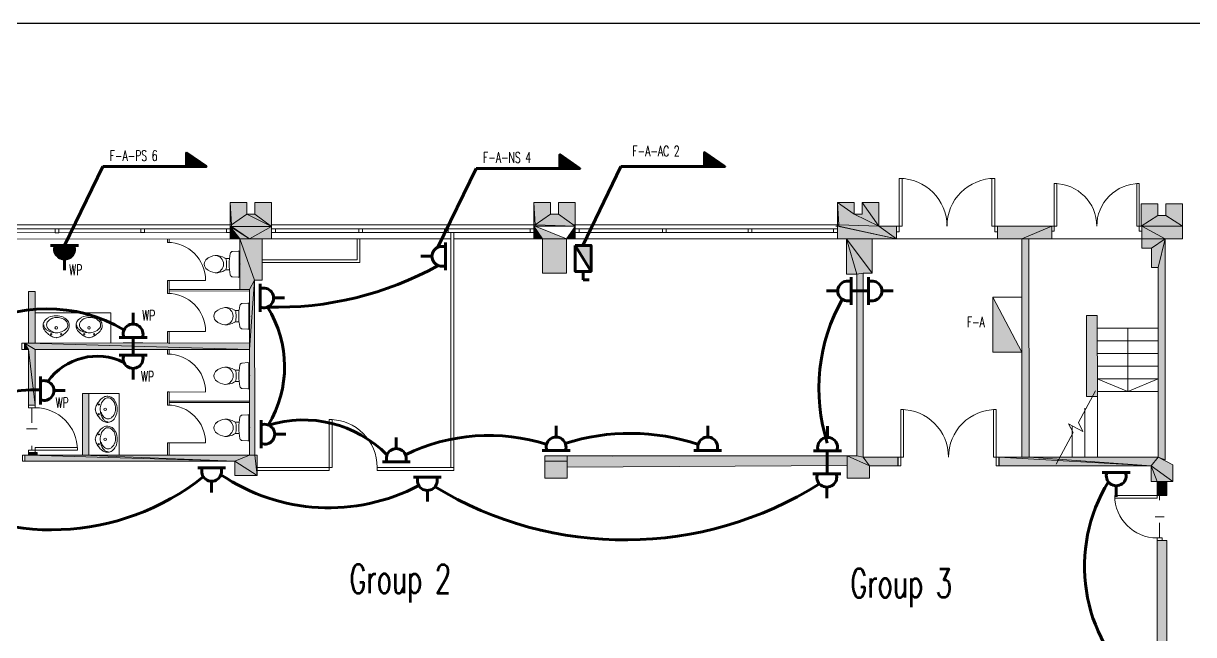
# Model space of a CAD drawing. Extents: x 96344 to 218910, y 99815 to 249769.
# Drawn here: x 111768 to 134890, y 123887 to 135976 of the extents above; entities that cross this region are included whole.
import ezdxf

# ---------------------------------------------------------------- set-up
doc = ezdxf.new("R2010")
doc.units = 0
doc.header["$LTSCALE"] = 25
doc.header["$MEASUREMENT"] = 0
doc.linetypes.add('DASHSPACE', pattern=[30, 12, -18])
doc.layers.get('0').update_dxf_attribs({"lineweight": 9})
for name, color, linetype, lineweight in [('frame', 170, 'Continuous', 30), ('LAYER1', 255, 'Continuous', 20), ('sockets', 1, 'Continuous', 60), ('sockets1', 1, 'Continuous', 60), ('wiring', 3, 'Continuous', 60), ('www.cadblocksfree.com', 7, 'Continuous', 9)]:
    doc.layers.add(name, color=color, linetype=linetype, lineweight=lineweight)
doc.layers.add('TEXT', color=3, linetype='Continuous')
doc.styles.add('ROMDIM', font='romans.shx', dxfattribs={"width": 0.65})

# ---------------------------------------------------------------- blocks, each defined once
blk = doc.blocks.new('E-S03')
at = {"layer": 'sockets', "color": 4, "linetype": 'Continuous'}
blk.add_line((0, 304), (0, 484), dxfattribs=at)
at = {"layer": 'sockets', "color": 0, "linetype": 'Continuous'}
blk.add_line((-225, 88), (225, 88), dxfattribs=at)
blk.add_arc((0, 144), 160, 339.5371, 200.4629, dxfattribs=at)
blk = doc.blocks.new('power switch')
at = {"layer": 'sockets', "xscale": 1.225727712499896, "yscale": 1.22572771995423, "zscale": 1.225727718463246, "rotation": 270}
blk.add_blockref('E-S03', (104739, 126550), dxfattribs=at)
blk = doc.blocks.new('FAG')
at = {"lineweight": 0}
blk.add_hatch(color=13, dxfattribs=at).paths.add_polyline_path([(0.3, 0.041), (-0.3, 0.041), (-0.3, -0.275)])
at = {"layer": 'LAYER1'}
for p, q in [((0.3, 0.041), (-0.3, 0.041)), ((-0.3, -0.275), (-0.3, 0.041)), ((0.3, 0.041), (-0.3, -0.275)), ((0.3, -0.275), (0.3, 0.041)), ((-0.3, -0.275), (0.3, -0.275))]:
    blk.add_line(p, q, dxfattribs=at)

msp = doc.modelspace()

# ---------------------------------------------------------------- hatches: boundary and pattern name
at = {"layer": 'sockets1'}
h = msp.add_hatch(color=256, dxfattribs=at)
h.dxf.hatch_style = 1
h.paths.add_polyline_path([(122984, 131584), (122673, 131584), (122984, 131072)])
at = {"layer": 'wiring'}
h = msp.add_hatch(dxfattribs=at)
h.set_pattern_fill('ANSI32', color=256, scale=0.3)
h.set_pattern_definition([(45, (85503.28313, 96833.32798), (-0.07954951288, 0.07954951288), []), (45, (85503.33617, 96833.32798), (-0.07954951288, 0.07954951288), [])])
h.paths.add_polyline_path([(125229, 133147), (125629, 133147), (125229, 133420)])
h = msp.add_hatch(dxfattribs=at)
h.set_pattern_fill('ANSI32', color=256, scale=0.3)
h.set_pattern_definition([(45, (75263.44312, 96830.55978), (-0.07954951288, 0.07954951288), []), (45, (75263.49615, 96830.55978), (-0.07954951288, 0.07954951288), [])])
h.paths.add_polyline_path([(114990, 133144), (115389, 133144), (114990, 133417)])
h = msp.add_hatch(dxfattribs=at)
h.set_pattern_fill('ANSI32', color=256, scale=0.3)
h.set_pattern_definition([(45, (82639.56419, 96794.93136), (-0.07954951288, 0.07954951288), []), (45, (82639.61722, 96794.93136), (-0.07954951288, 0.07954951288), [])])
h.paths.add_polyline_path([(122366, 133108), (122765, 133108), (122366, 133381)])
h = msp.add_hatch(dxfattribs=at)
h.set_pattern_fill('ANSI31', color=256)
edge = h.paths.add_edge_path()
edge.add_ellipse((112581, 131513), major_axis=(0, 196), ratio=1, start_angle=180.0004, end_angle=290.4633)
edge.add_line((112764, 131581), (112397, 131581))
edge.add_ellipse((112581, 131513), major_axis=(0, 196), ratio=1, start_angle=69.5376, end_angle=180.0004)

# ---------------------------------------------------------------- linework, layer by layer
at = {"layer": 'frame', "lineweight": 30}
msp.add_line((154478, 135976), (96458, 135976), dxfattribs=at)
at = {"layer": 'sockets1'}
for p, q in [((122673, 131584), (122984, 131072)), ((122828, 131072), (122828, 130907)), ((122828, 130907), (122947, 130907))]:
    msp.add_line(p, q, dxfattribs=at)
msp.add_lwpolyline([(122673, 131584), (122984, 131584), (122984, 131072), (122673, 131072)], close=True, dxfattribs=at)
at = {"layer": 'wiring'}
for p, q in [((125629, 133147), (125229, 133420)), ((125229, 133420), (125229, 133147)), ((115389, 133144), (114990, 133417)), ((114990, 133417), (114990, 133144)), ((122765, 133108), (122366, 133381)), ((122366, 133381), (122366, 133108)), ((113335, 133144), (112581, 131583)), ((113335, 133144), (115389, 133144)), ((120711, 133108), (119957, 131548)), ((120711, 133108), (122765, 133108)), ((123575, 133146), (122821, 131586)), ((123575, 133146), (125629, 133147)), ((128126, 130684), (128465, 130684)), ((113935, 129417), (113935, 129762)), ((127653, 127527), (127653, 127073))]:
    msp.add_line(p, q, dxfattribs=at)
for centre, radius, start, end in [((116780, 136921), 6559, 268.3462, 299.0632), ((131086, 128758), 3600, 150.5013, 197.4991), ((112230, 127354), 2979, 59.2724, 120.8728), ((114704, 129186), 2224, 328.7653, 31.9931), ((113226, 128196), 1198, 63.8474, 144.4724), ((112033, 125576), 3154, 88.9231, 141.6099), ((117298, 125804), 2329, 44.7483, 107.2891), ((120971, 124051), 3775, 72.365, 115.9724), ((123758, 123638), 4230, 71.4082, 107.7532), ((112319, 130774), 4815, 236.017, 308.6045), ((117805, 130199), 3804, 235.8771, 297.8361), ((123651, 132964), 7205, 238.6429, 302.2669), ((135936, 125237), 3201, 148.2858, 229.113)]:
    msp.add_arc(centre, radius, start, end, dxfattribs=at)
at = {"layer": 'www.cadblocksfree.com', "lineweight": 9}
for p, q in [((116183, 132432), (115853, 132432)), ((115853, 132432), (115883, 131992)), ((115853, 132432), (115853, 131992)), ((115883, 131992), (115853, 132432)), ((115853, 131962), (115853, 132432)), ((115853, 132432), (116183, 132432)), ((116183, 132202), (116183, 132432)), ((116183, 132432), (116183, 132202)), ((116673, 132432), (116343, 132432)), ((116343, 132432), (116343, 132202)), ((116673, 132432), (116343, 132432)), ((116343, 132432), (116343, 132202)), ((116673, 131962), (116673, 132432)), ((116673, 131712), (116673, 132432)), ((122183, 132434), (121853, 132434)), ((121853, 132434), (121883, 131994)), ((121853, 132434), (121853, 131994)), ((121883, 131994), (121853, 132434)), ((121853, 131964), (121853, 132434)), ((121853, 132434), (122183, 132434)), ((122183, 132204), (122183, 132434)), ((122183, 132434), (122183, 132204)), ((122343, 132434), (122343, 132204)), ((122673, 132434), (122343, 132434)), ((122673, 132434), (122343, 132434)), ((122343, 132434), (122343, 132204)), ((122673, 131964), (122673, 132434)), ((122673, 131714), (122673, 132434)), ((128183, 132205), (127853, 132435)), ((127853, 132435), (127883, 131995)), ((127883, 131995), (127853, 132435)), ((127853, 132435), (127853, 131995)), ((128183, 132435), (127853, 132435)), ((127853, 132435), (128183, 132205)), ((127853, 131715), (127853, 132435)), ((127853, 132435), (128183, 132435)), ((128183, 132205), (128183, 132435)), ((128183, 132435), (128183, 132205)), ((128343, 132435), (128343, 132205)), ((128673, 131965), (128343, 132435)), ((128343, 132435), (128673, 131965)), ((128673, 132435), (128343, 132435)), ((128673, 132435), (128343, 132435)), ((128343, 132435), (128343, 132205)), ((128673, 131965), (128673, 132435)), ((128673, 131965), (128673, 132435)), ((134183, 132407), (133853, 132407)), ((133853, 132407), (133853, 131967)), ((133853, 131967), (133853, 132407)), ((133853, 132407), (134183, 132407)), ((134183, 132177), (134183, 132407)), ((134183, 132407), (134183, 132177)), ((134343, 132407), (134343, 132177)), ((134673, 132407), (134343, 132407)), ((134673, 132407), (134343, 132407)), ((134343, 132407), (134343, 132177)), ((134673, 131967), (134673, 132407)), ((134673, 131717), (134673, 132407)), ((115883, 131992), (116183, 132202)), ((116183, 132202), (115883, 131992)), ((116673, 131962), (116183, 132202)), ((116343, 132202), (116183, 132202)), ((116183, 132202), (116673, 131962)), ((116183, 132202), (116343, 132202)), ((116343, 132202), (116673, 131962)), ((116673, 131962), (116343, 132202)), ((121883, 131994), (122183, 132204)), ((122183, 132204), (121883, 131994)), ((122343, 132204), (122183, 132204)), ((122183, 132204), (122343, 132204)), ((122673, 131964), (122343, 132204)), ((122343, 132204), (122673, 131964)), ((128343, 132205), (128183, 132205)), ((128183, 132205), (128673, 131965)), ((128673, 131965), (128183, 132205)), ((128183, 132205), (128343, 132205)), ((133853, 131967), (134183, 132177)), ((134183, 132177), (133853, 131967)), ((134343, 132177), (134183, 132177)), ((134183, 132177), (134343, 132177)), ((134673, 131967), (134343, 132177)), ((134343, 132177), (134673, 131967)), ((110673, 131911), (115778, 131912)), ((110673, 131836), (115778, 131837)), ((115853, 131992), (115883, 131992)), ((115883, 131962), (115853, 131962)), ((115853, 131962), (116238, 131712)), ((115853, 131962), (115853, 131712)), ((116047, 131712), (115853, 131962)), ((115853, 131962), (116047, 131712)), ((116238, 131712), (115853, 131962)), ((115853, 131712), (115853, 131962)), ((115853, 131712), (115853, 131952)), ((115883, 131992), (115883, 131962)), ((115883, 131962), (116673, 131962)), ((116673, 131962), (115883, 131962)), ((115883, 131962), (116238, 131712)), ((116238, 131712), (115883, 131962)), ((116238, 131712), (116673, 131962)), ((116673, 131962), (116238, 131712)), ((116673, 131712), (116673, 131962)), ((116673, 131962), (116673, 131712)), ((116673, 131952), (116673, 131712)), ((116673, 131912), (121778, 131914)), ((116673, 131837), (121778, 131839)), ((120213, 131838), (120214, 127194)), ((120273, 131838), (120274, 127194)), ((121853, 131994), (121883, 131994)), ((121883, 131964), (121853, 131964)), ((121853, 131964), (122025, 131714)), ((121853, 131964), (121853, 131714)), ((122025, 131714), (121853, 131964)), ((121853, 131714), (121853, 131964)), ((121853, 131714), (121853, 131954)), ((121883, 131994), (122673, 131964)), ((122673, 131964), (121883, 131994)), ((121883, 131994), (121883, 131964)), ((122673, 131961), (121883, 131964)), ((121883, 131964), (122500, 131714)), ((122500, 131714), (121883, 131964)), ((121883, 131964), (122673, 131964)), ((122673, 131961), (122500, 131714)), ((122500, 131714), (122673, 131961)), ((122673, 131964), (122673, 131714)), ((122673, 131714), (122673, 131961)), ((122673, 131954), (122673, 131714)), ((122673, 131914), (127778, 131915)), ((122673, 131914), (127778, 131915)), ((122673, 131839), (127778, 131840)), ((122673, 131839), (127778, 131840)), ((127853, 131995), (127883, 131995)), ((127883, 131965), (127853, 131965)), ((127853, 131965), (129018, 131715)), ((129018, 131715), (127853, 131965)), ((127853, 131965), (127853, 131715)), ((127853, 131715), (127853, 131965)), ((127853, 131715), (127853, 131955)), ((127883, 131995), (128673, 131965)), ((128673, 131965), (127883, 131995)), ((127883, 131995), (127883, 131965)), ((127883, 131965), (129018, 131715)), ((129018, 131715), (127883, 131965)), ((129018, 131966), (128673, 131965)), ((128673, 131965), (129018, 131966)), ((129018, 131715), (128673, 131965)), ((128673, 131965), (129018, 131715)), ((129018, 131715), (129018, 131966)), ((129018, 131715), (129018, 131966)), ((129074, 131966), (129074, 131853)), ((130961, 131966), (130961, 131853)), ((131018, 131966), (131018, 131716)), ((132088, 131966), (131018, 131966)), ((131018, 131966), (131018, 131716)), ((131018, 131966), (132088, 131966)), ((132088, 131966), (131498, 131716)), ((131498, 131716), (132088, 131966)), ((132088, 131716), (132088, 131966)), ((132088, 131716), (132088, 131966)), ((132138, 131966), (132138, 131866)), ((133818, 131967), (133818, 131867)), ((133853, 131967), (134673, 131967)), ((134328, 131717), (133868, 131967)), ((133868, 131967), (133868, 131528)), ((134673, 131967), (133868, 131967)), ((133868, 131967), (134328, 131717)), ((133868, 131967), (133868, 131528)), ((134673, 131717), (134673, 131967)), ((134673, 131967), (134673, 131717)), ((134673, 131957), (134673, 131717)), ((110673, 131711), (115853, 131712)), ((114617, 131643), (114617, 131712)), ((114647, 131643), (114647, 131712)), ((115853, 131712), (116047, 131712)), ((115853, 131712), (116047, 131712)), ((116047, 131712), (116238, 131712)), ((116047, 131712), (116047, 130715)), ((116337, 130900), (116047, 131712)), ((116047, 131712), (116337, 130900)), ((116483, 131712), (116047, 131712)), ((116047, 131712), (116483, 131712)), ((116238, 131712), (116047, 131712)), ((116047, 130715), (116047, 131712)), ((116483, 131712), (116238, 131712)), ((116238, 131712), (116673, 131712)), ((116483, 130900), (116483, 131712)), ((116483, 130900), (116483, 131712)), ((116483, 131712), (116673, 131712)), ((116673, 131712), (120213, 131713)), ((118363, 131300), (118363, 131713)), ((118413, 131250), (118413, 131713)), ((134429, 131717), (120273, 131713)), ((120273, 131713), (121853, 131714)), ((121853, 131714), (122025, 131714)), ((121853, 131714), (122025, 131714)), ((122025, 131714), (122025, 131034)), ((122500, 131714), (122025, 131714)), ((122025, 131714), (122500, 131714)), ((122025, 131034), (122025, 131714)), ((122500, 131034), (122500, 131714)), ((122500, 131714), (122673, 131714)), ((122500, 131714), (122500, 131034)), ((122500, 131714), (122673, 131714)), ((122673, 131714), (127853, 131715)), ((127853, 131715), (129018, 131715)), ((127853, 131715), (128033, 131715)), ((128538, 131035), (128033, 131715)), ((128033, 131715), (128233, 131015)), ((128033, 131715), (128538, 131035)), ((128538, 131715), (128033, 131715)), ((128233, 131015), (128033, 131715)), ((128033, 131715), (128033, 131015)), ((128033, 131015), (128033, 131715)), ((128538, 131035), (128538, 131715)), ((128538, 131715), (128538, 131035)), ((128538, 131715), (129018, 131715)), ((128538, 131715), (129018, 131715)), ((131018, 131716), (131498, 131716)), ((131018, 131716), (131498, 131716)), ((131498, 131716), (131638, 131716)), ((131638, 131716), (131498, 131716)), ((131498, 131716), (131499, 127396)), ((131498, 131716), (131499, 127396)), ((131638, 131716), (132088, 131716)), ((131639, 127396), (131638, 131716)), ((131638, 131716), (131639, 127396)), ((131638, 131716), (132088, 131716)), ((131990, 131716), (132088, 131716)), ((134328, 131717), (134058, 131528)), ((134058, 131528), (134328, 131717)), ((134188, 131147), (134328, 131717)), ((134328, 131717), (134188, 131147)), ((134328, 131717), (134673, 131717)), ((134329, 127347), (134328, 131717)), ((134329, 127347), (134328, 131717)), ((134673, 131717), (134328, 131717)), ((116014, 131474), (115900, 131465)), ((116032, 131214), (116032, 131469)), ((133868, 131528), (134058, 131528)), ((133868, 131528), (134058, 131528)), ((134058, 131528), (134058, 131147)), ((134058, 131528), (134058, 131147)), ((115838, 131324), (115793, 131324)), ((116032, 131214), (116032, 130958)), ((116483, 131300), (118363, 131300)), ((116483, 131250), (118413, 131250)), ((134058, 131147), (134188, 131147)), ((134058, 131147), (134188, 131147)), ((134188, 131147), (134189, 127397)), ((134188, 131147), (134188, 130197)), ((114617, 130635), (114617, 130894)), ((114647, 130894), (114617, 130894)), ((114617, 130894), (114647, 130894)), ((114617, 130893), (115367, 130893)), ((114647, 130634), (114647, 130894)), ((114647, 130663), (114647, 130894)), ((115838, 131104), (115793, 131104)), ((116014, 130954), (115901, 130962)), ((116237, 129525), (116337, 130900)), ((116337, 130900), (116237, 130715)), ((116337, 130900), (116237, 129525)), ((116237, 130715), (116337, 130900)), ((116338, 127433), (116337, 130900)), ((116337, 130900), (116483, 130900)), ((116338, 127433), (116337, 130900)), ((116337, 130900), (116483, 130900)), ((122025, 131034), (122500, 131034)), ((122500, 131034), (122025, 131034)), ((128033, 131015), (128233, 131015)), ((128233, 131015), (128033, 131015)), ((128358, 131035), (128233, 131015)), ((128233, 131015), (128358, 131035)), ((128233, 131015), (128234, 127421)), ((128234, 127421), (128233, 131015)), ((128359, 127395), (128358, 131035)), ((128358, 131035), (128538, 131035)), ((128359, 127395), (128358, 131035)), ((128538, 131035), (128358, 131035)), ((111997, 130674), (111867, 130674)), ((111867, 130674), (111867, 129654)), ((111867, 129654), (111867, 130674)), ((111867, 130674), (111997, 130674)), ((111997, 129654), (111997, 130674)), ((111997, 130674), (111997, 129654)), ((114617, 130635), (114617, 130683)), ((114647, 130713), (116237, 130714)), ((114647, 130683), (116237, 130684)), ((114647, 130634), (114647, 130683)), ((116047, 130715), (116237, 130715)), ((116237, 130715), (116047, 130715)), ((116237, 130715), (116237, 129655)), ((116237, 129655), (116237, 130715)), ((116204, 130445), (116091, 130437)), ((116222, 130185), (116222, 130441)), ((113497, 130254), (111997, 130254)), ((113497, 130254), (113497, 129654)), ((116028, 130295), (115983, 130295)), ((116222, 130185), (116222, 129930)), ((132988, 130197), (132773, 130196)), ((132773, 130196), (132988, 130197)), ((132773, 130196), (132774, 128596)), ((132774, 128596), (132773, 130196)), ((132989, 128596), (132988, 130197)), ((132988, 130197), (132989, 128596)), ((134188, 130197), (134189, 127397)), ((116028, 130075), (115983, 130075)), ((112338, 129828), (112299, 129828)), ((112319, 129809), (112319, 129848)), ((112494, 129828), (112533, 129828)), ((112513, 129809), (112513, 129848)), ((112988, 129828), (112949, 129828)), ((112968, 129809), (112968, 129848)), ((113143, 129828), (113182, 129828)), ((113163, 129809), (113163, 129848)), ((114617, 129655), (114617, 129885)), ((114647, 129885), (114617, 129885)), ((114617, 129885), (114647, 129885)), ((114617, 129885), (115367, 129885)), ((114647, 129655), (114647, 129885)), ((114647, 129635), (114647, 129885)), ((116205, 129925), (116091, 129933)), ((134188, 129947), (132988, 129946)), ((133589, 128697), (133588, 129947)), ((111867, 129654), (111787, 129654)), ((111787, 129654), (111997, 129524)), ((111997, 129524), (111787, 129654)), ((111787, 129654), (111867, 129524)), ((111787, 129654), (111787, 129524)), ((111867, 129524), (111787, 129654)), ((111787, 129654), (111867, 129654)), ((111787, 129524), (111787, 129654)), ((111787, 129524), (111867, 129524)), ((111787, 129524), (111867, 129524)), ((111867, 129654), (111997, 129654)), ((111997, 129654), (111867, 129654)), ((111867, 129654), (116237, 129525)), ((116237, 129525), (111867, 129654)), ((111867, 129524), (111998, 128424)), ((111998, 128424), (111867, 129524)), ((111867, 129524), (111868, 128424)), ((111867, 129524), (111868, 128424)), ((116237, 129655), (111997, 129654)), ((116237, 129655), (111997, 129654)), ((111997, 129524), (116237, 129525)), ((111997, 129524), (116237, 129525)), ((111998, 128424), (111997, 129524)), ((111997, 129524), (111998, 128424)), ((114128, 129655), (113742, 129655)), ((114617, 129435), (114617, 129525)), ((114647, 129435), (114647, 129525)), ((116237, 129525), (116237, 129655)), ((116237, 129655), (116237, 129525)), ((116237, 129525), (116238, 127437)), ((116237, 129525), (116238, 127437)), ((134188, 129697), (132988, 129696)), ((116205, 129266), (116091, 129257)), ((116223, 129006), (116223, 129261)), ((134188, 129447), (132988, 129446)), ((116029, 129116), (115983, 129116)), ((134188, 129197), (132988, 129197)), ((116029, 128896), (115983, 128896)), ((116223, 129006), (116223, 128750)), ((134188, 128947), (132988, 128947)), ((132988, 128947), (133589, 128697)), ((133589, 128697), (134188, 128947)), ((112938, 128656), (112938, 127436)), ((113063, 128656), (112938, 128656)), ((112938, 127436), (112938, 128656)), ((112938, 128656), (113063, 128656)), ((113663, 128657), (113063, 128656)), ((113063, 127436), (113063, 128656)), ((113063, 128656), (113063, 127436)), ((113663, 128657), (113663, 127437)), ((114618, 128427), (114618, 128686)), ((114648, 128686), (114618, 128686)), ((114618, 128686), (114648, 128686)), ((114618, 128685), (115368, 128686)), ((114648, 128426), (114648, 128686)), ((114648, 128455), (114648, 128686)), ((116205, 128746), (116091, 128754)), ((132774, 128596), (132989, 128596)), ((132989, 128596), (132774, 128596)), ((134189, 128697), (132989, 128697)), ((132989, 128596), (132989, 127397)), ((111868, 128424), (111998, 128424)), ((111868, 128424), (111998, 128424)), ((111868, 128374), (111998, 128374)), ((113237, 128440), (113276, 128440)), ((113257, 128421), (113257, 128460)), ((114618, 128427), (114618, 128475)), ((114648, 128505), (116238, 128506)), ((114648, 128475), (116238, 128476)), ((114648, 128426), (114648, 128475)), ((132739, 128368), (132739, 127396)), ((113237, 128246), (113276, 128246)), ((113257, 128265), (113257, 128226)), ((116205, 128237), (116091, 128229)), ((116223, 127977), (116223, 128233)), ((116029, 128087), (115984, 128087)), ((116223, 127977), (116223, 127722)), ((132489, 128004), (132489, 127396)), ((113237, 127848), (113276, 127848)), ((113237, 127654), (113276, 127654)), ((113257, 127829), (113257, 127868)), ((113257, 127673), (113257, 127634)), ((114618, 127447), (114618, 127677)), ((114648, 127677), (114618, 127677)), ((114618, 127677), (114648, 127677)), ((114618, 127677), (115368, 127677)), ((114648, 127447), (114648, 127677)), ((114648, 127427), (114648, 127677)), ((116029, 127867), (115984, 127867)), ((116205, 127717), (116091, 127725)), ((111868, 127436), (111794, 127436)), ((111794, 127436), (111794, 127316)), ((111868, 127436), (111794, 127436)), ((111794, 127436), (111794, 127316)), ((111998, 127536), (111868, 127536)), ((111998, 127486), (111868, 127486)), ((111868, 127486), (111868, 127436)), ((111868, 127486), (111868, 127436)), ((112038, 127486), (111868, 127486)), ((112038, 127436), (111868, 127436)), ((111868, 127436), (115944, 127317)), ((115944, 127317), (111868, 127436)), ((111868, 127436), (112038, 127436)), ((111998, 127486), (112038, 127436)), ((112038, 127436), (111998, 127486)), ((112038, 127486), (112007, 127486)), ((112038, 127436), (112038, 127486)), ((112038, 127486), (112038, 127436)), ((112938, 127436), (112038, 127436)), ((112038, 127436), (112938, 127436)), ((113063, 127436), (112938, 127436)), ((112938, 127436), (115944, 127317)), ((115944, 127317), (112938, 127436)), ((112938, 127436), (113063, 127436)), ((116238, 127437), (113063, 127436)), ((113063, 127436), (116233, 127437)), ((116238, 127437), (115944, 127317)), ((115944, 127317), (116238, 127437)), ((116238, 127437), (116338, 127433)), ((116338, 127433), (116238, 127437)), ((116384, 127037), (116338, 127433)), ((116338, 127433), (116384, 127037)), ((116384, 127433), (116338, 127433)), ((116384, 127433), (116338, 127433)), ((116384, 127037), (116384, 127433)), ((116384, 127133), (116384, 127433)), ((122514, 127420), (122074, 127420)), ((122074, 127420), (122074, 127319)), ((122074, 127110), (122074, 127420)), ((122074, 127420), (122074, 126980)), ((122514, 127420), (122074, 127420)), ((122514, 127420), (128063, 127421)), ((122514, 127319), (122514, 127420)), ((122514, 126980), (122514, 127420)), ((128063, 127421), (123413, 127418)), ((128484, 127225), (128044, 127421)), ((128044, 127421), (128044, 126981)), ((128044, 127421), (128484, 127225)), ((128234, 127421), (128044, 127421)), ((128044, 126981), (128044, 127421)), ((128044, 127421), (128234, 127421)), ((128359, 127395), (128234, 127421)), ((128234, 127421), (128359, 127395)), ((111794, 127316), (115944, 127317)), ((111794, 127316), (115944, 127317)), ((115944, 127317), (116384, 127037)), ((116384, 127037), (115944, 127317)), ((115944, 127317), (115944, 127037)), ((115944, 127317), (115944, 127037)), ((116384, 127193), (117809, 127193)), ((116384, 127037), (116384, 127182)), ((117809, 127133), (117809, 127193)), ((118759, 127194), (120274, 127194)), ((118759, 127194), (118759, 127134)), ((120214, 127194), (120274, 127194)), ((120274, 127194), (120274, 127134)), ((122514, 127319), (122074, 127319)), ((122074, 127319), (122074, 126980)), ((122074, 127319), (122514, 127319)), ((122514, 126980), (122514, 127319)), ((128044, 127231), (122514, 127200)), ((128484, 127225), (128359, 127395)), ((128359, 127395), (128484, 127225)), ((129047, 127395), (128359, 127395)), ((129052, 127395), (128359, 127395)), ((128359, 127395), (129052, 127395)), ((128484, 127225), (129047, 127225)), ((128484, 126981), (128484, 127225)), ((128484, 126981), (128484, 127225)), ((129052, 127225), (128484, 127225)), ((129047, 127225), (129047, 127395)), ((129052, 127395), (129052, 127225)), ((131499, 127396), (131041, 127396)), ((131041, 127396), (134049, 127227)), ((134049, 127227), (131041, 127396)), ((131041, 127396), (131041, 127226)), ((131499, 127396), (131041, 127396)), ((131041, 127396), (131041, 127226)), ((131041, 127226), (134049, 127227)), ((134049, 127227), (131041, 127226)), ((131499, 127396), (131639, 127396)), ((131639, 127396), (131499, 127396)), ((134189, 127397), (131639, 127396)), ((131639, 127396), (134189, 127397)), ((134049, 127227), (131639, 127396)), ((131639, 127396), (134049, 127227)), ((134189, 127397), (134049, 127227)), ((134049, 127227), (134189, 127397)), ((134479, 126917), (134049, 127227)), ((134049, 127227), (134169, 126917)), ((134049, 127227), (134479, 126917)), ((134169, 126917), (134049, 127227)), ((134049, 127227), (134049, 126917)), ((134049, 126917), (134049, 127227)), ((134479, 127247), (134189, 127397)), ((134189, 127397), (134479, 127247)), ((134329, 127347), (134189, 127397)), ((134189, 127397), (134329, 127347)), ((134479, 126917), (134479, 127247)), ((134479, 126917), (134479, 127247)), ((115944, 127037), (116384, 127037)), ((115944, 127037), (116384, 127037)), ((116384, 127133), (117809, 127133)), ((118759, 127134), (120274, 127134)), ((122074, 126980), (122514, 126980)), ((122074, 126980), (122514, 126980)), ((128044, 126981), (128484, 126981)), ((128044, 126981), (128484, 126981)), ((134049, 126917), (134169, 126917)), ((134169, 126917), (134049, 126917)), ((134359, 126917), (134169, 126917)), ((134169, 126917), (134169, 126637)), ((134169, 126917), (134359, 126917)), ((134169, 126637), (134169, 126917)), ((134359, 126637), (134359, 126917)), ((134359, 126917), (134479, 126917)), ((134359, 126637), (134359, 126917)), ((134359, 126917), (134479, 126917)), ((134169, 126637), (134359, 126637)), ((134169, 126637), (134359, 126637)), ((134169, 126637), (134269, 126637)), ((134269, 125799), (134169, 125799)), ((134359, 125749), (134169, 125749)), ((134169, 125749), (134170, 122347)), ((134170, 122347), (134169, 125749)), ((134169, 125749), (134359, 125749)), ((134360, 122327), (134359, 125749)), ((134359, 125749), (134360, 122327))]:
    msp.add_line(p, q, dxfattribs=at)
at = {"layer": 'www.cadblocksfree.com', "lineweight": 9, "ltscale": 0.000390625}
for p, q in [((115883, 131962), (115883, 131962)), ((121883, 131964), (121883, 131964)), ((116047, 131712), (116047, 131712)), ((122025, 131714), (122025, 131714)), ((122500, 131714), (122500, 131714))]:
    msp.add_line(p, q, dxfattribs=at)
at = {"layer": 'www.cadblocksfree.com', "lineweight": 9, "ltscale": 0.001747}
msp.add_line((127883, 131965), (127883, 131965), dxfattribs=at)
at = {"layer": 'www.cadblocksfree.com', "lineweight": 9, "ltscale": 0.457006}
for p, q in [((116032, 131469), (116014, 131474)), ((116222, 130441), (116204, 130445)), ((116223, 129261), (116205, 129266)), ((116223, 128233), (116205, 128237))]:
    msp.add_line(p, q, dxfattribs=at)
at = {"layer": 'www.cadblocksfree.com', "lineweight": 9, "ltscale": 0.457146}
for p, q in [((116032, 130958), (116014, 130954)), ((116222, 129930), (116205, 129925)), ((116223, 128750), (116205, 128746)), ((116223, 127722), (116205, 127717))]:
    msp.add_line(p, q, dxfattribs=at)
at = {"layer": 'www.cadblocksfree.com', "linetype": 'DASHSPACE', "lineweight": 9}
for p, q in [((111933, 128374), (111933, 127536)), ((111828, 127955), (112038, 127955)), ((134219, 125799), (134219, 126637)), ((134309, 126218), (134129, 126218))]:
    msp.add_line(p, q, dxfattribs=at)
at = {"layer": 'www.cadblocksfree.com', "lineweight": 9, "ltscale": 0.238416}
msp.add_line((112007, 127486), (111998, 127486), dxfattribs=at)
at = {"layer": 'www.cadblocksfree.com', "lineweight": 9}
for points in [[(129130, 132909), (129130, 131966), (129074, 131966), (129074, 132909)], [(130905, 132910), (130905, 131966), (130961, 131966), (130961, 132910)], [(132188, 132806), (132188, 131966), (132138, 131966), (132138, 132806)], [(133767, 132807), (133767, 131967), (133818, 131967), (133817, 132807)], [(112469, 131911), (112469, 131836), (112394, 131836), (112394, 131911)], [(114161, 131912), (114161, 131837), (114086, 131837), (114086, 131912)], [(115853, 131912), (115853, 131837), (115778, 131837), (115778, 131912)], [(116673, 131912), (116673, 131837), (116748, 131837), (116748, 131912)], [(118469, 131913), (118469, 131838), (118394, 131838), (118394, 131913)], [(120161, 131913), (120161, 131838), (120086, 131838), (120086, 131913)], [(121853, 131914), (121853, 131839), (121778, 131839), (121778, 131914)], [(122673, 131914), (122673, 131839), (122748, 131839), (122748, 131914)], [(124469, 131914), (124469, 131839), (124394, 131839), (124394, 131914)], [(126161, 131915), (126161, 131840), (126086, 131840), (126086, 131915)], [(127853, 131915), (127853, 131840), (127778, 131840), (127778, 131915)], [(129074, 131966), (129074, 131853), (129018, 131853), (129018, 131966)], [(130961, 131966), (130961, 131853), (131018, 131853), (131018, 131966)], [(132138, 131966), (132138, 131866), (132088, 131866), (132088, 131966)], [(133818, 131967), (133818, 131867), (133868, 131867), (133868, 131967)], [(111737, 129654), (111737, 129524), (111787, 129524), (111787, 129654)], [(111998, 128424), (111868, 128424), (111868, 128374), (111998, 128374)], [(129160, 128339), (129160, 127395), (129104, 127395), (129103, 128339)], [(130934, 128340), (130935, 127396), (130991, 127396), (130991, 128340)], [(117809, 127193), (117869, 127193), (117869, 128143), (117809, 128143)], [(111748, 127316), (111748, 127436), (111794, 127436), (111794, 127316)], [(111998, 127536), (111868, 127536), (111868, 127486), (111998, 127486)], [(112836, 127586), (111998, 127586), (111998, 127536), (112836, 127536)], [(129104, 127395), (129104, 127226), (129047, 127225), (129047, 127395)], [(130991, 127396), (130991, 127226), (131047, 127226), (131047, 127396)], [(133331, 126587), (134169, 126587), (134169, 126637), (133331, 126637)], [(134169, 126637), (134269, 126637), (134269, 126687), (134169, 126687)], [(134169, 125749), (134269, 125749), (134269, 125799), (134169, 125799)]]:
    msp.add_lwpolyline(points, close=True, dxfattribs=at)
for points in [[(110673, 131971), (110673, 131991), (115853, 131992)], [(116673, 131972), (116673, 131992), (121883, 131994), (121883, 131964), (121853, 131964)], [(122643, 131974), (122643, 131994), (127853, 131995), (127853, 131965), (127823, 131965)], [(132172, 127256), (132508, 127883), (132418, 128058), (132704, 127905), (132614, 128080), (132950, 128707)]]:
    msp.add_lwpolyline(points, dxfattribs=at)
for centre, radius in [((116047, 131214), 0.001), ((116237, 130185), 0.001), ((112416, 129760), 0.000972), ((113065, 129760), 0.000972), ((116238, 129006), 0.001), ((113189, 128343), 0.000972), ((116238, 127977), 0.001), ((113189, 127751), 0.000972)]:
    msp.add_circle(centre, radius, dxfattribs=at)
for centre, radius, start, end in [((129074, 131966), 944, 0.0148, 90.0148), ((130961, 131966), 944, 90.0148, 180.0148), ((132138, 131966), 840, 0.0148, 90.0148), ((133818, 131967), 840, 90.0148, 180.0148), ((114617, 130893), 750, 0.0148, 90.0148), ((115582, 131084), 300, 55.9671, 132.6768), ((115552, 131214), 170, 0.0148, 85.6571), ((115793, 131424), 100, 238.2265, 270.0148), ((116832, 131214), 1000, 167.7482, 180.0148), ((115904, 131415), 50, 93.6105, 167.7482), ((115472, 131213), 130, 124.7158, 180.0148), ((115472, 131213), 130, 180.0148, 235.3138), ((115582, 131344), 300, 227.3528, 304.0626), ((115552, 131214), 170, 274.3725, 0.0148), ((115322, 131213), 460, 0.0148, 14.2554), ((115322, 131213), 460, 345.7742, 0.0148), ((116832, 131214), 1000, 180.0148, 192.2815), ((115793, 131004), 100, 90.0148, 121.8031), ((115904, 131012), 50, 192.2815, 266.4192), ((114617, 129885), 750, 0.0148, 90.0148), ((116094, 130387), 50, 93.6105, 167.7482), ((112416, 129835), 358, 90.0148, 113.8818), ((112416, 129835), 358, 66.1478, 90.0148), ((113065, 129835), 358, 90.0148, 113.8818), ((113065, 129835), 358, 66.1478, 90.0148), ((115662, 130185), 130, 124.7158, 180.0148), ((115662, 130185), 130, 180.0148, 235.3138), ((115772, 130055), 300, 55.9671, 132.6768), ((115742, 130185), 170, 0.0148, 85.6571), ((115742, 130185), 170, 274.3725, 0.0148), ((115983, 130395), 100, 238.2265, 270.0148), ((115512, 130185), 460, 0.0148, 14.2554), ((115512, 130185), 460, 345.7742, 0.0148), ((117022, 130185), 1000, 167.7482, 180.0148), ((117022, 130185), 1000, 180.0148, 192.2815), ((112314, 129998), 157, 175.7898, 206.5798), ((112324, 129998), 166, 145.8998, 175.7888), ((112282, 130014), 112, 181.3558, 214.8088), ((112353, 129978), 201, 113.8828, 145.9008), ((112306, 130031), 140, 214.8098, 238.9038), ((112333, 130012), 107, 141.5938, 177.7238), ((112328, 130012), 102, 177.7238, 210.8328), ((112387, 130047), 170, 210.8329, 236.3248), ((112413, 129949), 208, 115.9218, 141.5938), ((112427, 129920), 240, 93.3308, 115.9208), ((112416, 129955), 24.3, 90.0158, 270.0138), ((112429, 129879), 282, 72.4888, 93.3308), ((112416, 129955), 24.3, 270.0148, 90.0128), ((112442, 129919), 240, 44.6118, 72.4898), ((112479, 129978), 201, 34.1288, 66.1468), ((112533, 130009), 111, 3.1948, 44.6118), ((112541, 130009), 104, 318.4568, 3.1948), ((112508, 129998), 166, 4.2399, 34.1298), ((112518, 129998), 157, 333.4498, 4.2398), ((112973, 129998), 166, 145.8998, 175.7888), ((112964, 129999), 157, 175.7898, 206.5798), ((112932, 130015), 112, 181.3558, 214.8088), ((113002, 129978), 201, 113.8828, 145.9008), ((112955, 130031), 140, 214.8098, 238.9038), ((112983, 130012), 107, 141.5938, 177.7238), ((112978, 130012), 102, 177.7238, 210.8328), ((113036, 130047), 170, 210.8329, 236.3248), ((113062, 129949), 208, 115.9218, 141.5938), ((113076, 129920), 240, 93.3308, 115.9208), ((113065, 129955), 24.3, 90.0158, 270.0138), ((113078, 129879), 282, 72.4888, 93.3308), ((113065, 129955), 24.3, 270.0148, 90.0128), ((113091, 129919), 240, 44.6118, 72.4898), ((113129, 129978), 201, 34.1288, 66.1468), ((113183, 130009), 111, 3.1948, 44.6118), ((113190, 130009), 104, 318.4568, 3.1948), ((113158, 129998), 166, 4.2399, 34.1298), ((113167, 129999), 157, 333.4498, 4.2398), ((115772, 130315), 300, 227.3528, 304.0626), ((115983, 129975), 100, 90.0148, 121.8031), ((116094, 129983), 50, 192.2815, 266.4192), ((112361, 130022), 209, 206.5798, 224.1938), ((112577, 130232), 511, 224.1928, 235.4228), ((112442, 130257), 405, 238.9048, 253.0248), ((112514, 130140), 399, 235.4228, 248.1418), ((112406, 130076), 205, 236.3248, 256.3078), ((112416, 130171), 314, 253.0238, 271.1278), ((112416, 129896), 136, 248.1418, 270.0148), ((112416, 129896), 136, 270.0148, 291.8878), ((112416, 130168), 312, 271.1278, 289.3048), ((112318, 130140), 399, 291.8878, 304.6068), ((112441, 130098), 237, 289.3048, 318.4568), ((112254, 130232), 511, 304.6068, 315.8368), ((112471, 130022), 209, 315.8358, 333.4498), ((113010, 130022), 209, 206.5798, 224.1938), ((113227, 130233), 511, 224.1928, 235.4228), ((113092, 130257), 405, 238.9048, 253.0248), ((113163, 130140), 399, 235.4228, 248.1418), ((113056, 130076), 205, 236.3248, 256.3078), ((113065, 130171), 314, 253.0238, 271.1278), ((113065, 129896), 136, 248.1418, 270.0148), ((113065, 129896), 136, 270.0148, 291.8878), ((113065, 130169), 312, 271.1278, 289.3048), ((112967, 130140), 399, 291.8878, 304.6068), ((113090, 130098), 237, 289.3048, 318.4568), ((112904, 130232), 511, 304.6068, 315.8368), ((113121, 130022), 209, 315.8358, 333.4498), ((114618, 128685), 750, 0.0148, 90.0148), ((116094, 129208), 50, 93.6105, 167.7482), ((115663, 129006), 130, 124.7158, 180.0148), ((115773, 128876), 300, 55.9671, 132.6768), ((115743, 129006), 170, 0.0148, 85.6571), ((115983, 129216), 100, 238.2265, 270.0148), ((115513, 129006), 460, 0.0148, 14.2554), ((117023, 129006), 1000, 167.7482, 180.0148), ((115663, 129006), 130, 180.0148, 235.3138), ((115773, 129136), 300, 227.3528, 304.0626), ((115743, 129006), 170, 274.3725, 0.0148), ((115983, 128796), 100, 90.0148, 121.8031), ((115513, 129006), 460, 345.7742, 0.0148), ((117023, 129006), 1000, 180.0148, 192.2815), ((116094, 128804), 50, 192.2815, 266.4192), ((113450, 128398), 209, 116.5798, 134.1938), ((113427, 128445), 157, 85.7898, 116.5798), ((113438, 128468), 104, 86.8348, 131.5728), ((113426, 128435), 166, 55.8998, 85.7898), ((113437, 128460), 111, 45.4178, 86.8348), ((113407, 128406), 201, 23.8828, 55.9008), ((111998, 127536), 838, 0.0148, 90.0148), ((113325, 128343), 136, 158.1418, 180.0148), ((113325, 128343), 136, 180.0148, 201.8878), ((113569, 128245), 399, 145.4228, 158.1418), ((113661, 128182), 511, 134.1928, 145.4228), ((113597, 128343), 312, 160.7248, 178.9018), ((113599, 128343), 314, 178.9018, 197.0058), ((113526, 128368), 237, 131.5728, 160.7248), ((113383, 128343), 24.3, 0.0168, 180.0148), ((113383, 128343), 24.3, 180.0158, 0.0138), ((113347, 128369), 240, 17.5398, 45.4178), ((113349, 128354), 240, 334.1088, 356.6988), ((113307, 128356), 282, 356.6988, 17.5408), ((113263, 128343), 358, 0.0148, 23.8818), ((113263, 128343), 358, 336.1478, 0.0148), ((114618, 127677), 750, 0.0148, 90.0148), ((129104, 127395), 944, 0.0148, 90.0148), ((130991, 127396), 944, 90.0148, 180.0148), ((113569, 128441), 399, 201.8878, 214.6068), ((113661, 128505), 511, 214.6068, 225.8368), ((113686, 128370), 405, 197.0048, 211.1248), ((113505, 128333), 205, 193.7218, 213.7048), ((113450, 128288), 209, 225.8358, 243.4498), ((113475, 128314), 170, 213.7048, 239.1968), ((113459, 128233), 140, 211.1258, 235.2198), ((113427, 128241), 157, 243.4498, 274.2398), ((113443, 128209), 112, 235.2208, 268.6738), ((113440, 128255), 102, 239.1968, 272.3059), ((113426, 128251), 166, 274.2408, 304.1298), ((113440, 128260), 107, 272.3058, 308.4358), ((113377, 128340), 208, 308.4358, 334.1078), ((113407, 128280), 201, 304.1288, 336.1468), ((115773, 127847), 300, 55.9671, 132.6768), ((115743, 127977), 170, 0.0148, 85.6571), ((115984, 128187), 100, 238.2265, 270.0148), ((117023, 127977), 1000, 167.7482, 180.0148), ((116094, 128179), 50, 93.6105, 167.7482), ((117809, 127193), 950, 0.0148, 90.0148), ((113569, 127653), 399, 145.4228, 158.1418), ((113661, 127590), 511, 134.1928, 145.4228), ((113526, 127776), 237, 131.5728, 160.7248), ((113450, 127806), 209, 116.5798, 134.1938), ((113427, 127853), 157, 85.7898, 116.5798), ((113438, 127876), 104, 86.8348, 131.5728), ((113426, 127843), 166, 55.8998, 85.7898), ((113437, 127868), 111, 45.4178, 86.8348), ((113347, 127777), 240, 17.5398, 45.4178), ((113407, 127814), 201, 23.8828, 55.9008), ((113264, 127751), 358, 0.0148, 23.8818), ((115663, 127977), 130, 124.7158, 180.0148), ((115663, 127977), 130, 180.0148, 235.3138), ((115773, 128107), 300, 227.3528, 304.0626), ((115743, 127977), 170, 274.3725, 0.0148), ((115513, 127977), 460, 0.0148, 14.2554), ((115513, 127977), 460, 345.7742, 0.0148), ((117023, 127977), 1000, 180.0148, 192.2815), ((113325, 127751), 136, 158.1418, 180.0148), ((113325, 127751), 136, 180.0148, 201.8878), ((113569, 127849), 399, 201.8878, 214.6068), ((113597, 127751), 312, 160.7248, 178.9018), ((113600, 127751), 314, 178.9018, 197.0058), ((113686, 127778), 405, 197.0048, 211.1248), ((113505, 127741), 205, 193.7218, 213.7048), ((113383, 127751), 24.3, 0.0168, 180.0148), ((113383, 127751), 24.3, 180.0158, 0.0138), ((113377, 127748), 208, 308.4358, 334.1078), ((113349, 127762), 240, 334.1088, 356.6988), ((113307, 127764), 282, 356.6988, 17.5408), ((113264, 127751), 358, 336.1478, 0.0148), ((115984, 127767), 100, 90.0148, 121.8031), ((116095, 127775), 50, 192.2815, 266.4192), ((113661, 127913), 511, 214.6068, 225.8368), ((113450, 127696), 209, 225.8358, 243.4498), ((113475, 127722), 170, 213.7048, 239.1968), ((113460, 127641), 140, 211.1258, 235.2198), ((113427, 127649), 157, 243.4498, 274.2398), ((113443, 127617), 112, 235.2208, 268.6738), ((113441, 127663), 102, 239.1968, 272.3059), ((113426, 127659), 166, 274.2408, 304.1298), ((113440, 127668), 107, 272.3058, 308.4358), ((113407, 127688), 201, 304.1288, 336.1468), ((134169, 126637), 838, 180.0148, 270.0148)]:
    msp.add_arc(centre, radius, start, end, dxfattribs=at)
for p in [(116047, 131214), (116237, 130185), (112416, 129760), (112416, 129760), (113065, 129760), (113065, 129760), (116238, 129006), (113189, 128343), (113189, 128343), (116238, 127977), (113189, 127751), (113189, 127751)]:
    msp.add_point(p, dxfattribs=at)
for points in [[(116183, 132432), (115853, 132432), (116183, 132202), (115883, 131992)], [(115853, 132432), (115853, 131992), (115883, 131992)], [(116673, 131962), (116673, 132432), (116343, 132202), (116343, 132432)], [(122183, 132204), (122183, 132434), (121883, 131994), (121853, 132434)], [(121853, 132434), (121853, 131994), (121883, 131994)], [(122343, 132434), (122343, 132204), (122673, 132434), (122673, 131964)], [(128183, 132205), (127853, 132435), (128673, 131965), (127883, 131995)], [(127883, 131995), (127853, 132435), (127853, 131995)], [(128183, 132435), (127853, 132435), (128183, 132205)], [(128343, 132205), (128183, 132205), (128343, 132435), (128673, 131965)], [(128343, 132435), (128673, 131965), (128673, 132435)], [(134183, 132177), (134183, 132407), (133853, 131967), (133853, 132407)], [(134343, 132407), (134343, 132177), (134673, 132407), (134673, 131967)], [(116183, 132202), (115883, 131992), (116673, 131962), (115883, 131962)], [(116673, 131962), (116343, 132202), (116183, 132202)], [(122183, 132204), (121883, 131994), (122343, 132204), (122673, 131964)], [(134183, 132177), (133853, 131967), (134343, 132177), (134673, 131967)], [(116238, 131712), (115883, 131962), (115853, 131962)], [(116047, 131712), (115853, 131962), (116047, 131712), (115853, 131712)], [(115853, 131962), (116047, 131712), (116238, 131712)], [(116673, 131962), (115883, 131962), (116238, 131712), (115883, 131962)], [(116673, 131962), (116238, 131712), (116673, 131712)], [(122500, 131714), (121883, 131964), (122025, 131714), (121853, 131964)], [(122025, 131714), (121853, 131964), (122025, 131714), (121853, 131714)], [(122673, 131964), (121883, 131994), (121883, 131964)], [(122500, 131714), (122500, 131714), (122673, 131961), (122673, 131714)], [(129018, 131715), (127883, 131965), (127853, 131965), (127883, 131965)], [(129018, 131715), (127853, 131965), (127853, 131715)], [(128673, 131965), (127883, 131995), (129018, 131715), (127883, 131965)], [(128673, 131965), (129018, 131715), (129018, 131966)], [(131018, 131966), (131018, 131716), (132088, 131966), (131498, 131716)], [(132088, 131966), (131498, 131716), (132088, 131716), (131638, 131716)], [(134058, 131528), (134328, 131717), (133868, 131528), (133868, 131967)], [(134673, 131967), (133868, 131967), (134673, 131717), (134328, 131717)], [(116047, 131712), (116047, 130715), (116337, 130900), (116237, 130715)], [(116047, 131712), (116337, 130900), (116483, 131712), (116483, 130900)], [(116047, 131712), (116483, 131712), (116238, 131712)], [(122025, 131714), (122025, 131034), (122500, 131714), (122500, 131034)], [(128033, 131715), (128233, 131015), (128538, 131035), (128358, 131035)], [(128033, 131715), (128538, 131035), (128538, 131715)], [(128233, 131015), (128033, 131715), (128033, 131015)], [(131638, 131716), (131498, 131716), (131639, 127396), (131499, 127396)], [(134058, 131528), (134058, 131147), (134328, 131717), (134188, 131147)], [(134188, 131147), (134189, 127397), (134328, 131717), (134329, 127347)], [(116237, 130715), (116237, 129655), (116337, 130900), (116237, 129525)], [(116337, 130900), (116237, 129525), (116338, 127433), (116238, 127437)], [(128234, 127421), (128359, 127395), (128233, 131015), (128358, 131035)], [(111997, 129654), (111997, 130674), (111867, 129654), (111867, 130674)], [(132773, 130196), (132774, 128596), (132988, 130197), (132989, 128596)], [(111997, 129524), (116237, 129525), (111787, 129654), (111867, 129654)], [(111997, 129524), (111787, 129654), (111998, 128424), (111867, 129524)], [(111787, 129654), (111787, 129524), (111867, 129524)], [(111997, 129654), (111867, 129654), (116237, 129655), (116237, 129525)], [(111998, 128424), (111867, 129524), (111868, 128424)], [(112938, 128656), (112938, 127436), (113063, 128656), (113063, 127436)], [(115944, 127317), (111868, 127436), (111794, 127316), (111794, 127436)], [(112038, 127436), (111998, 127486), (111868, 127436), (111868, 127486)], [(115944, 127317), (112938, 127436), (111868, 127436), (112038, 127436)], [(112038, 127436), (112038, 127486), (111998, 127486), (112007, 127486)], [(115944, 127317), (116238, 127437), (112938, 127436), (113063, 127436)], [(116338, 127433), (116238, 127437), (116384, 127037), (115944, 127317)], [(116338, 127433), (116384, 127037), (116384, 127433)], [(122074, 127319), (122514, 127319), (122074, 127420), (122514, 127420)], [(122514, 127420), (122514, 127200), (128063, 127421), (128044, 127231)], [(128044, 126981), (128484, 126981), (128044, 127421), (128484, 127225)], [(128044, 127421), (128484, 127225), (128234, 127421), (128359, 127395)], [(116384, 127037), (115944, 127317), (115944, 127037)], [(122074, 126980), (122514, 126980), (122074, 127319), (122514, 127319)], [(128359, 127395), (128484, 127225), (129047, 127395), (129047, 127225)], [(131499, 127396), (131041, 127396), (131639, 127396), (134049, 127227)], [(134049, 127227), (131041, 127396), (131041, 127226)], [(131639, 127396), (134049, 127227), (134189, 127397)], [(134049, 127227), (134479, 126917), (134189, 127397), (134479, 127247)], [(134049, 127227), (134169, 126917), (134479, 126917), (134359, 126917)], [(134169, 126917), (134049, 127227), (134049, 126917)], [(134169, 126637), (134359, 126637), (134169, 126917), (134359, 126917)], [(134360, 122327), (134359, 125749), (134170, 122347), (134169, 125749)]]:
    msp.add_solid(points, dxfattribs=at)

# ---------------------------------------------------------------- block references
at = {"layer": 'sockets', "rotation": 270.0000000001633}
for p in [(-13970, 236428), (-11063, 232033), (-6800, 231850), (1093, 231917), (6811, 231943)]:
    msp.add_blockref('power switch', p, dxfattribs=at)
at = {"layer": 'sockets'}
for name, p, xscale, yscale, zscale, rotation in [('E-S03', (120213, 131369), -1.225727712499896, 1.22572771995423, 1.225727718463246, 89.99999999994668), ('E-S03', (128233, 130684), -1.225727712499896, 1.22572771995423, 1.225727718463246, 89.99999999994668), ('E-S03', (128358, 130684), 1.225727712499896, 1.22572771995423, 1.225727718463246, 270), ('E-S03', (116337, 130546), 1.225727712499896, 1.22572771995423, 1.225727718463246, 270), ('FAG', (131000, 130019), 1810.304645266479, 1810.304645274296, 1810.304645274209, 90.00200417943297), ('E-S03', (113935, 129525), 1.225727712499896, 1.22572771995423, 1.225727718463246, 180.0000000000817), ('E-S03', (111998, 128715), 1.225727712499896, 1.22572771995423, 1.225727718463246, 270), ('E-S03', (116361, 127851), 1.225727712499896, 1.22572771995423, 1.225727718463246, 270)]:
    msp.add_blockref(name, p, dxfattribs=dict(at, xscale=xscale, yscale=yscale, zscale=zscale, rotation=rotation))
at = {"layer": 'sockets', "xscale": 1.225727712499896, "yscale": 1.22572771995423, "zscale": 1.225727718463246}
for p in [(113935, 129655), (122294, 127420), (125289, 127420), (127657, 127415), (119136, 127194)]:
    msp.add_blockref('E-S03', p, dxfattribs=at)

# ---------------------------------------------------------------- texts
at = {"layer": 'TEXT', "color": 2, "attachment_point": 1, "style": 'ROMDIM'}
for s, width, insert, char_height in [('F-A-PS 6', 1342.56, (113473, 133462), 205.6), ('F-A-NS 4', 1342.56, (120849, 133426), 205.6), ('F-A-AC 2', 1342.56, (123801, 133553), 205.6), ('WP', 271.97, (112674, 131204), 205.6), ('WP', 271.97, (114115, 130302), 205.6), ('F-A', 1342.56, (130411, 130174), 205.6), ('WP', 271.97, (114091, 129096), 205.6), ('WP', 271.97, (112405, 128577), 205.6), ('Group 2', 3988.43, (118212, 125275), 566.9), ('Group 3', 3988.43, (128109, 125186), 566.9)]:
    msp.add_mtext_dynamic_manual_height_columns(s, width=width, gutter_width=25, heights=[0], dxfattribs=dict(at, insert=insert, char_height=char_height))

doc.saveas('drawing.dxf')
